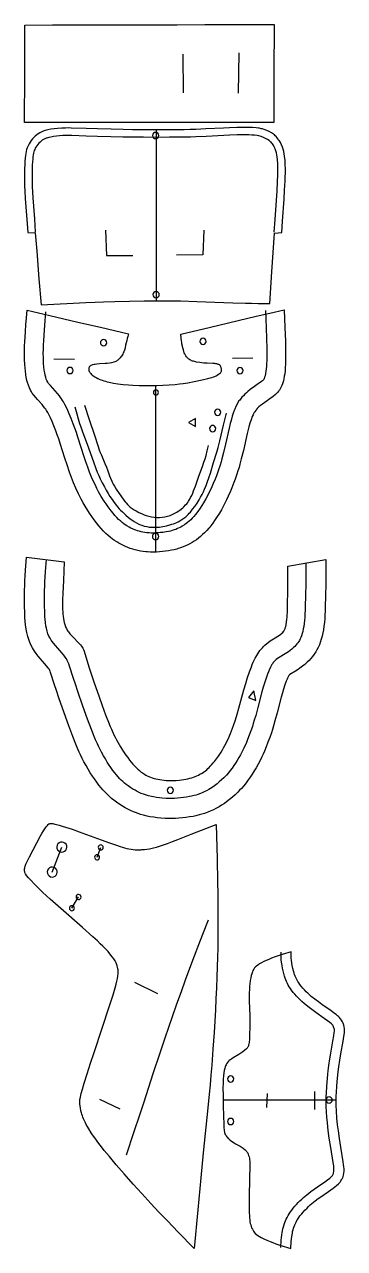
# Model space of a CAD drawing. Extents: x 1 to 304, y 1 to 878.
# Drawn here: x 1 to 128.8, y 388.6 to 877.5 of the extents above; entities that cross this region are included whole.
import ezdxf

# ---------------------------------------------------------------- set-up
doc = ezdxf.new("R2010")
doc.units = 0

msp = doc.modelspace()

# ---------------------------------------------------------------- linework, layer by layer
for points in [[(1.166562, 877.315125), (12.223672, 877.340576), (23.280781, 877.366089), (34.337811, 877.391602), (50.923515, 877.42981), (61.980625, 877.455383), (73.037735, 877.480835), (84.094841, 877.506287), (100.680466, 877.544617), (100.636871, 857.99707), (100.593361, 838.449646), (89.52742, 838.449646), (78.461479, 838.449646), (67.395546, 838.449646), (50.796719, 838.449646), (39.730782, 838.449646), (28.664843, 838.449646), (17.598906, 838.449646), (1, 838.449646), (1.083281, 857.882385), (1.166562, 877.315125)], [(64.466873, 850.215088), (64.354843, 865.687073)], [(86.679138, 866.17926), (86.407501, 850.047302)], [(98.947495, 766.123657), (99.821091, 778.724915), (100.909996, 794.224426), (103.73156, 794.430481), (104.037025, 798.989441), (104.67234, 807.817871), (104.914528, 811.426025), (105.112656, 815.05365), (105.172966, 816.680969), (105.20359, 818.198975), (105.199059, 819.954102), (105.154373, 821.547546), (105.062027, 823.234924), (104.918282, 824.887024), (104.781715, 825.907532), (104.598282, 826.859131), (104.351402, 827.797546), (104.099525, 828.558716), (103.709213, 829.514526), (103.43187, 830.085205), (103.227654, 830.462646), (102.891403, 831.022217), (102.6464, 831.389587), (102.246559, 831.928467), (101.957657, 832.277893), (101.489532, 832.783936), (101.153595, 833.107544), (100.797966, 833.418518), (100.422188, 833.715454), (100.02578, 833.997253), (99.610466, 834.263184), (98.736328, 834.746948), (97.827576, 835.16571), (97.36898, 835.350342), (96.685699, 835.596313), (96.018204, 835.804565), (95.582108, 835.923035), (94.924294, 836.072266), (94.472343, 836.154541), (93.502266, 836.28241), (92.087967, 836.384583), (90.730469, 836.430359), (88.78875, 836.449768), (85.840935, 836.414307), (82.925308, 836.317261), (80.499687, 836.19696), (73.492729, 835.801453), (69.400391, 835.628662), (67.181252, 835.566162), (64.830002, 835.5224), (58.934685, 835.474976), (53.639217, 835.468506), (48.602421, 835.485291), (44.112732, 835.525208), (40.363045, 835.579895), (35.599297, 835.676941), (30.194765, 835.817383), (25.678749, 835.959961), (19.586796, 836.183044), (18.440624, 836.19928), (17.316406, 836.187744), (15.913125, 836.134094), (14.243125, 836.013672), (12.872656, 835.867493), (11.539219, 835.675537), (10.271015, 835.426758), (9.32289, 835.178955), (8.449375, 834.881531), (7.6525, 834.532959), (7.098906, 834.239258), (6.410703, 833.806946), (5.926094, 833.453491), (5.313437, 832.945557), (4.735938, 832.398743), (4.195859, 831.817383), (3.695937, 831.205994), (3.238828, 830.568787), (2.826719, 829.905701), (2.547578, 829.380859), (2.293984, 828.821777), (2.066015, 828.219116), (1.863672, 827.563354), (1.686953, 826.84491), (1.535078, 826.055664), (1.406172, 825.189148), (1.298047, 824.238831), (1.182812, 822.830688), (1.115312, 821.660522), (1.0475, 819.938965), (1.007813, 818.045715), (1.000156, 816.527405), (1.014219, 814.93634), (1.052656, 813.282532), (1.145625, 810.998352), (1.319062, 808.083008), (1.951016, 799.671326), (2.308984, 794.440552), (5.316875, 794.268799), (5.957812, 786.970703), (6.7775, 775.96051), (7.637422, 765.542542), (25.455391, 766.440613), (29.215937, 766.609497), (32.514217, 766.737244), (37.092342, 766.883484), (42.977108, 767.031311), (48.76992, 767.138672), (53.158279, 767.188904), (58.083046, 767.188171), (60.633747, 767.157104), (63.375935, 767.101929), (69.791405, 766.911804), (84.283203, 766.388), (89.243904, 766.232117), (91.635857, 766.175537), (94.286484, 766.134094), (98.947495, 766.123657)], [(100.738281, 794.630859), (101.072342, 799.599731), (101.887344, 811.103821), (102.093437, 814.739929), (102.189217, 817.492432), (102.20359, 818.910034), (102.181717, 820.531128), (102.126091, 821.974609), (102.029213, 823.456787), (101.911095, 824.667542), (101.786407, 825.523193), (101.625626, 826.298157), (101.416718, 827.045349), (101.265465, 827.489807), (101.09359, 827.929565), (100.759529, 828.647583), (100.529213, 829.06665), (100.27562, 829.474731), (99.996559, 829.870361), (99.795151, 830.126282), (99.467339, 830.497253), (99.230858, 830.735107), (98.710388, 831.186279), (98.121872, 831.601135), (97.803513, 831.793945), (97.302887, 832.063965), (96.428902, 832.459961), (95.541092, 832.784119), (94.667107, 833.032715), (93.931717, 833.181335), (92.869682, 833.312866), (91.832886, 833.381714), (90.574059, 833.423645), (88.733047, 833.442261), (85.888283, 833.410156), (83.037109, 833.317078), (80.640625, 833.198975), (73.622971, 832.803955), (69.496796, 832.629822), (67.258904, 832.566833), (64.889137, 832.522705), (58.954842, 832.474915), (53.633984, 832.468323), (48.578125, 832.485229), (44.072655, 832.525391), (40.309376, 832.580383), (35.527969, 832.677734), (30.107031, 832.81842), (25.587656, 832.960388), (19.86203, 833.171448), (18.733671, 833.193176), (17.65914, 833.188232), (16.333515, 833.144592), (15.039063, 833.061462), (13.788515, 832.941772), (12.596875, 832.786682), (11.486328, 832.593323), (10.672578, 832.408447), (9.938516, 832.194092), (9.604688, 832.075439), (9.142813, 831.88269), (8.588672, 831.598328), (8.090547, 831.282898), (7.632187, 830.936218), (7.198984, 830.55896), (6.787656, 830.154114), (6.30875, 829.615662), (5.874297, 829.049194), (5.562265, 828.579285), (5.282187, 828.076904), (5.092422, 827.661987), (4.919531, 827.201477), (4.762969, 826.683289), (4.622344, 826.095825), (4.497031, 825.429138), (4.386641, 824.676331), (4.290625, 823.830505), (4.183906, 822.54657), (4.119219, 821.457642), (4.029375, 818.940735), (4.008438, 817.528503), (4.007031, 816.028992), (4.027812, 814.453369), (4.073515, 812.81311), (4.176094, 810.547729), (4.317031, 808.243042), (4.943594, 799.884644), (5.302187, 794.642273)], [(53.394375, 834.443054), (52.916092, 834.3479), (52.510544, 834.076904), (52.239529, 833.671387), (52.144375, 833.193054), (52.239529, 832.714661), (52.510544, 832.309143), (52.916092, 832.038208), (53.394375, 831.943054), (53.872734, 832.038208), (54.278278, 832.309143), (54.549297, 832.714661), (54.644375, 833.193054), (54.549297, 833.671387), (54.278278, 834.076904), (53.872734, 834.3479), (53.394375, 834.443054)], [(53.587967, 835.335632), (53.587967, 820.189209), (53.587967, 801.256226), (53.587967, 786.109802), (53.587967, 767.17688)], [(33.349766, 795.414612), (33.745155, 785.336914), (44.22031, 785.2146)], [(72.590698, 795.369202), (72.203903, 785.52179), (61.681328, 785.392456)], [(53.572655, 770.888794), (53.094296, 770.79364), (52.688747, 770.522644), (52.417812, 770.117065), (52.322655, 769.638794), (52.417812, 769.1604), (52.688747, 768.754883), (53.094296, 768.483948), (53.572655, 768.388794), (54.051014, 768.483948), (54.456562, 768.754883), (54.727497, 769.1604), (54.822655, 769.638794), (54.727497, 770.117065), (54.456562, 770.522644), (54.051014, 770.79364), (53.572655, 770.888794)], [(104.738747, 763.542725), (105.042885, 756.532227), (105.234604, 751.012817), (105.311874, 746.99469), (105.316406, 745.163635), (105.294136, 743.472961), (105.243904, 741.926331), (105.166794, 740.515686), (105.063751, 739.232178), (104.935936, 738.0672), (104.784294, 737.01178), (104.610001, 736.057434), (104.413979, 735.19519), (104.197418, 734.416443), (104.081718, 734.055603), (103.835854, 733.385742), (103.569527, 732.778259), (103.281326, 732.225159), (103.128593, 731.966492), (102.805, 731.479919), (102.455933, 731.027893), (102.079994, 730.602173), (101.675858, 730.195007), (101.242027, 729.798279), (100.283669, 729.00946), (98.962029, 728.023315), (96.000938, 725.915894), (95.270233, 725.358032), (94.585075, 724.776001), (93.944214, 724.141052), (93.540779, 723.674194), (93.346169, 723.424438), (92.970543, 722.887146), (92.789528, 722.597473), (92.440857, 721.970581), (92.272964, 721.631653), (91.949295, 720.902405), (91.489761, 719.686768), (91.054916, 718.334839), (90.637657, 716.857422), (90.365623, 715.808167), (89.961563, 714.145813), (88.411247, 707.337769), (87.603355, 704.014282), (87.067421, 701.994995), (86.684448, 700.646912), (86.279137, 699.298279), (85.849998, 697.948486), (85.158745, 695.920471), (84.664215, 694.565369), (83.868126, 692.526855), (83.299294, 691.163025), (82.385468, 689.108948), (81.736168, 687.737854), (81.058121, 686.374573), (80.35437, 685.027771), (79.628281, 683.705994), (78.882813, 682.417847), (77.735313, 680.567383), (76.955391, 679.400818), (76.167267, 678.297974), (75.771011, 677.772827), (74.974533, 676.774963), (74.574219, 676.301392), (73.769218, 675.402649), (72.958122, 674.565552), (72.140465, 673.78656), (71.315933, 673.062073), (70.484215, 672.388733), (69.644997, 671.762878), (68.797813, 671.180908), (67.941719, 670.639832), (67.072807, 670.138123), (66.186562, 669.674744), (65.278358, 669.248718), (64.343826, 668.858948), (63.378281, 668.504333), (62.377186, 668.18396), (61.86195, 668.036255), (60.799141, 667.765137), (59.689766, 667.525696), (58.53656, 667.318115), (57.349216, 667.143982), (56.13789, 667.004761), (54.912498, 666.902161), (53.683125, 666.837708), (52.459843, 666.812927), (51.252499, 666.829468), (50.071327, 666.888794), (49.493671, 666.935059), (48.368202, 667.060974), (47.280937, 667.22998), (46.228905, 667.43988), (45.209061, 667.688477), (44.218513, 667.973633), (43.254219, 668.293213), (42.313358, 668.644958), (41.392811, 669.026794), (40.043827, 669.651306), (38.722969, 670.343994), (37.851952, 670.855347), (36.984219, 671.415405), (36.116016, 672.031555), (35.243671, 672.711731), (34.363438, 673.463257), (33.471561, 674.293945), (33.020077, 674.741333), (32.564297, 675.211365), (31.639765, 676.220398), (30.70336, 677.314209), (29.762108, 678.483337), (28.82328, 679.718445), (27.893984, 681.009827), (26.981405, 682.348083), (26.533592, 683.03186), (25.659452, 684.422546), (24.819921, 685.836487), (24.415312, 686.549133), (23.639374, 687.981018), (22.554688, 690.140869), (21.556953, 692.308594), (20.637264, 694.47699), (19.786562, 696.638977), (18.995859, 698.787231), (18.019688, 701.616943), (17.116093, 704.383484), (15.258828, 710.227966), (14.668124, 712.015747), (14.08375, 713.705383), (13.509375, 715.290527), (12.765937, 717.23114), (12.057187, 718.960938), (11.3925, 720.465759), (10.768281, 721.75238), (10.308984, 722.602539), (9.842031, 723.378662), (9.519766, 723.865784), (9.183984, 724.336243), (8.645937, 725.024963), (8.059453, 725.710083), (6.139453, 727.806152), (5.499141, 728.533813), (4.689297, 729.539307), (4.129766, 730.330505), (3.780859, 730.88446), (3.451562, 731.46521), (2.995, 732.398132), (2.583906, 733.419983), (2.219219, 734.547974), (2.002344, 735.367004), (1.716563, 736.698242), (1.5525, 737.649231), (1.34625, 739.161987), (1.235312, 740.223022), (1.108828, 741.884521), (1.030469, 743.619263), (0.999844, 745.414856), (1.012266, 747.249023), (1.060156, 749.093811), (1.135859, 750.921082), (1.231719, 752.702637), (1.3775, 754.958191), (1.568984, 757.527222), (1.804609, 760.322571), (2.08375, 763.375061), (11.08875, 761.296143), (22.344921, 758.697388), (31.349844, 756.618469), (42.606014, 754.019775), (42.258514, 752.937195), (42.025467, 752.109497), (41.829609, 751.302185), (41.410625, 749.416443), (41.168358, 748.443787), (40.892109, 747.520081), (40.644531, 746.832153), (40.443279, 746.34967), (40.228592, 745.898254), (40.000313, 745.480042), (39.758904, 745.097351), (39.508202, 744.750305), (39.254765, 744.438354), (38.923748, 744.0755), (38.614685, 743.77179), (38.27961, 743.471863), (38.041561, 743.284973), (37.802029, 743.130676), (37.534451, 742.995361), (37.120937, 742.832397), (36.715157, 742.700317), (35.757263, 742.453674), (34.965702, 742.306946), (34.0075, 742.18927), (33.159687, 742.12207), (30.938984, 741.995239), (29.858124, 741.890869), (29.237343, 741.800842), (28.786484, 741.716675), (28.226171, 741.580505), (27.851015, 741.45929), (27.526718, 741.32074), (27.343515, 741.218506), (27.186249, 741.108704), (26.995234, 740.931152), (26.815781, 740.672974), (26.709999, 740.394287), (26.680624, 740.248657), (26.661484, 740.023804), (26.678827, 739.714355), (26.766327, 739.316284), (26.88625, 738.992798), (27.04789, 738.668091), (27.252655, 738.34436), (27.43914, 738.10199), (27.738594, 737.779358), (28.006016, 737.537415), (28.314219, 737.295471), (28.665155, 737.053589), (29.054531, 736.813049), (29.623203, 736.497498), (30.235312, 736.191223), (30.876875, 735.898254), (31.542734, 735.621094), (32.076797, 735.421753), (32.659763, 735.227844), (33.308983, 735.037415), (34.041641, 734.848633), (34.875, 734.659607), (36.494061, 734.34668), (38.349453, 734.05188), (40.377968, 733.793335), (42.521328, 733.588989), (44.326405, 733.46936), (46.755779, 733.373352), (48.883514, 733.338257), (51.212811, 733.339355), (53.711094, 733.378784), (56.278671, 733.461853), (58.812969, 733.593811), (61.211483, 733.779846), (62.868202, 733.956482), (64.399376, 734.158875), (66.26062, 734.455444), (68.707809, 734.920715), (72.015625, 735.623718), (74.253517, 736.14624), (75.216873, 736.397583), (75.872734, 736.590942), (76.456329, 736.79071), (76.995155, 737.009216), (77.515549, 737.258118), (78.020386, 737.536621), (78.488823, 737.831482), (78.898979, 738.128662), (79.229057, 738.414429), (79.463516, 738.679138), (79.582344, 738.867737), (79.65992, 739.052856), (79.703201, 739.239258), (79.719139, 739.431641), (79.709526, 739.704773), (79.672653, 739.994751), (79.610779, 740.288635), (79.526245, 740.572815), (79.421013, 740.833496), (79.329453, 741.006958), (79.225937, 741.161804), (79.109062, 741.300598), (78.828979, 741.539063), (78.603127, 741.676636), (78.407417, 741.771179), (78.094139, 741.884216), (77.807266, 741.958008), (77.46492, 742.02124), (77.057266, 742.072693), (76.212814, 742.132568), (73.980621, 742.233276), (72.657265, 742.326965), (71.822105, 742.409973), (70.982498, 742.513794), (69.639061, 742.732727), (68.905937, 742.891174), (68.462341, 743.007935), (68.063202, 743.133606), (67.70961, 743.267456), (67.397186, 743.408997), (66.995781, 743.63324), (66.660934, 743.869568), (66.37719, 744.11499), (66.05117, 744.451233), (65.756248, 744.797424), (65.481247, 745.176636), (65.28437, 745.500061), (65.029762, 746.006775), (64.841324, 746.459229), (64.653511, 746.982544), (64.469528, 747.565857), (64.238121, 748.409302), (64.08078, 749.070679), (63.901093, 749.960815), (63.794296, 750.615051), (63.710857, 751.25238), (63.628513, 752.080994), (63.513123, 753.894409), (75.358047, 756.679382), (93.556015, 761.032715), (99.013985, 762.283508), (104.738747, 763.542725)], [(97.242653, 763.301331), (97.522888, 756.411926), (97.671402, 752.082703), (97.762421, 748.148987), (97.779137, 746.379822), (97.772888, 744.76886), (97.741875, 743.330688), (97.688438, 742.058716), (97.616173, 740.941406), (97.528511, 739.966919), (97.428986, 739.123718), (97.264999, 738.079346), (97.094063, 737.264465), (96.92765, 736.639587), (96.765388, 736.165344), (96.58812, 735.802551), (96.375229, 735.511963), (96.106094, 735.254272), (95.623749, 734.894226), (93.890152, 733.695374), (92.87664, 732.974304), (91.16687, 731.696594), (90.255936, 730.972412), (89.639763, 730.450439), (89.023438, 729.890625), (88.412811, 729.28717), (87.813904, 728.634521), (87.520699, 728.287964), (86.95047, 727.550781), (86.674919, 727.158752), (86.146797, 726.32428), (85.895622, 725.880554), (85.421249, 724.938293), (84.98172, 723.928833), (84.773827, 723.401306), (84.379684, 722.305359), (84.011406, 721.161133), (83.499298, 719.370911), (83.179611, 718.139221), (82.723595, 716.253357), (81.274689, 709.851318), (80.513748, 706.643494), (79.849373, 704.096619), (79.491562, 702.833679), (79.114532, 701.57782), (78.51062, 699.705994), (78.080933, 698.465149), (77.628357, 697.229126), (77.151871, 695.997437), (76.389839, 694.156128), (75.848747, 692.932068), (75.280937, 691.711487), (74.689377, 690.500854), (74.078125, 689.308411), (73.451096, 688.142334), (72.489761, 686.460388), (71.840698, 685.395691), (71.189842, 684.385681), (70.21875, 682.991211), (69.262886, 681.758362), (68.634064, 681.022095), (68.010704, 680.34845), (67.391876, 679.732544), (66.776482, 679.169434), (66.163513, 678.654175), (65.552032, 678.181763), (64.940933, 677.747314), (64.022186, 677.156494), (63.402966, 676.799683), (62.772655, 676.47113), (62.126171, 676.1698), (61.458591, 675.894653), (60.764763, 675.644592), (60.039764, 675.418579), (59.278515, 675.215393), (58.476093, 675.033997), (57.629841, 674.87384), (56.294529, 674.675293), (55.374218, 674.572937), (54.440781, 674.496094), (53.503826, 674.446167), (52.572811, 674.4245), (51.657108, 674.432495), (50.766327, 674.471558), (49.909607, 674.542969), (49.09, 674.646484), (48.304531, 674.780457), (47.549843, 674.943054), (46.822655, 675.132507), (46.11953, 675.347107), (45.437187, 675.5849), (44.445389, 675.981567), (43.481716, 676.420837), (42.848747, 676.739441), (41.903046, 677.27478), (41.268669, 677.681641), (40.626171, 678.137939), (39.971172, 678.651794), (39.299374, 679.231323), (38.606407, 679.884521), (37.887966, 680.619568), (37.14172, 681.441833), (36.37289, 682.346008), (35.588829, 683.323914), (34.399765, 684.911499), (33.609138, 686.038635), (32.828514, 687.211304), (31.692343, 689.038208), (30.619297, 690.922424), (29.946327, 692.200317), (29.305624, 693.493103), (28.695078, 694.799133), (27.831249, 696.779297), (27.023438, 698.779968), (26.26453, 700.795593), (25.547577, 702.820557), (24.865469, 704.846497), (22.34828, 712.710205), (21.737577, 714.552734), (21.124218, 716.32251), (20.510468, 718.011963), (19.696093, 720.127258), (18.892031, 722.069641), (18.299608, 723.40271), (17.717812, 724.624756), (17.141953, 725.744263), (16.566015, 726.772888), (16.178984, 727.41394), (15.787343, 728.023193), (15.389375, 728.604065), (14.983281, 729.160034), (14.143046, 730.209534), (13.288906, 731.181641), (11.349999, 733.288513), (10.889531, 733.83551), (10.620937, 734.187927), (10.268437, 734.720154), (9.967343, 735.28302), (9.707578, 735.906616), (9.478984, 736.620605), (9.271641, 737.454773), (9.081016, 738.424744), (8.911016, 739.525085), (8.766406, 740.748169), (8.651796, 742.086548), (8.571953, 743.532776), (8.540313, 744.553162), (8.526953, 746.158508), (8.549687, 747.827576), (8.602187, 749.528625), (8.677891, 751.22998), (8.803985, 753.444214), (9.092891, 757.468018), (9.558437, 762.758423)], [(32.581406, 751.676331), (32.103046, 751.581177), (31.6975, 751.310242), (31.426561, 750.904663), (31.331406, 750.426331), (31.426561, 749.947937), (31.6975, 749.542419), (32.103046, 749.271484), (32.581406, 749.176331), (33.059765, 749.271484), (33.465313, 749.542419), (33.736248, 749.947937), (33.831406, 750.426331), (33.736248, 750.904663), (33.465313, 751.310242), (33.059765, 751.581177), (32.581406, 751.676331)], [(72.335861, 752.235291), (71.857498, 752.140137), (71.45195, 751.869141), (71.181015, 751.463684), (71.085861, 750.985291), (71.181015, 750.506958), (71.45195, 750.101379), (71.857498, 749.830444), (72.335861, 749.735291), (72.814217, 749.830444), (73.219765, 750.101379), (73.4907, 750.506958), (73.585861, 750.985291), (73.4907, 751.463684), (73.219765, 751.869141), (72.814217, 752.140137), (72.335861, 752.235291)], [(12.773749, 744.010071), (21.037811, 743.895508)], [(84.149139, 744.210144), (92.235542, 744.381775)], [(19.15086, 740.589722), (18.672499, 740.494568), (18.266953, 740.223572), (17.996016, 739.818054), (17.90086, 739.339722), (17.996016, 738.861328), (18.266953, 738.455872), (18.672499, 738.184875), (19.15086, 738.089722), (19.629219, 738.184875), (20.034687, 738.455872), (20.305702, 738.861328), (20.40086, 739.339722), (20.305702, 739.818054), (20.034687, 740.223572), (19.629219, 740.494568), (19.15086, 740.589722)], [(87.054527, 740.543213), (86.576172, 740.448059), (86.170624, 740.177063), (85.899689, 739.771606), (85.804527, 739.293213), (85.899689, 738.81488), (86.170624, 738.409363), (86.576172, 738.138367), (87.054527, 738.043213), (87.53289, 738.138367), (87.938438, 738.409363), (88.209373, 738.81488), (88.304527, 739.293213), (88.209373, 739.771606), (87.938438, 740.177063), (87.53289, 740.448059), (87.054527, 740.543213)], [(53.506718, 731.596619), (53.124062, 731.520508), (52.799606, 731.303711), (52.58289, 730.979309), (52.506718, 730.596619), (52.58289, 730.213989), (52.799606, 729.889526), (53.124062, 729.672729), (53.506718, 729.596619), (53.88945, 729.672729), (54.213825, 729.889526), (54.430622, 730.213989), (54.506718, 730.596619), (54.430622, 730.979309), (54.213825, 731.303711), (53.88945, 731.520508), (53.506718, 731.596619)], [(53.347343, 733.2547), (53.347343, 718.509583), (53.347343, 700.078247), (53.347343, 685.333191), (53.347343, 666.901855)], [(21.176718, 724.857117), (21.925703, 722.031311), (22.467655, 720.076233), (23.020546, 718.221008), (23.473671, 716.832642), (24.174141, 714.867493), (26.04414, 709.857727), (28.567968, 702.794678), (29.527187, 700.218262), (30.093906, 698.795227), (30.679296, 697.419312), (31.286406, 696.082153), (32.080391, 694.446411), (32.918671, 692.827698), (33.625, 691.533081), (34.365391, 690.247742), (35.14172, 688.985352), (35.956017, 687.759827), (36.810078, 686.584412), (37.705235, 685.462585), (38.168438, 684.919678), (38.882732, 684.125366), (39.372108, 683.607971), (40.126091, 682.847717), (41.436092, 681.617615), (42.530701, 680.678955), (43.092812, 680.231995), (43.664375, 679.803406), (44.244999, 679.395935), (44.83461, 679.012146), (45.735001, 678.486938), (46.653671, 678.028687), (47.276016, 677.760986), (47.905937, 677.523682), (48.864765, 677.224121), (49.839531, 676.99231), (50.829529, 676.828003), (51.497654, 676.755859), (52.172031, 676.713257), (52.851952, 676.699341), (53.536716, 676.713013), (54.2257, 676.753174), (54.918201, 676.818665), (55.613594, 676.908325), (56.311016, 677.021179), (57.009922, 677.155823), (57.70953, 677.311462), (59.104843, 677.682312), (59.794453, 677.897583), (60.474297, 678.132629), (61.141094, 678.387695), (61.791637, 678.662964), (62.422653, 678.958191), (63.030857, 679.273682), (63.89328, 679.784912), (64.694611, 680.342651), (65.445076, 680.948914), (65.922813, 681.380981), (66.38633, 681.836182), (66.839058, 682.315063), (67.284531, 682.818237), (68.166557, 683.899902), (69.046173, 685.079895), (69.91156, 686.34491), (70.747887, 687.680115), (71.347183, 688.718811), (71.915627, 689.782593), (72.449844, 690.865845), (72.951012, 691.964722), (73.570313, 693.447083), (74.136795, 694.940369), (74.65406, 696.434937), (75.241402, 698.288818), (76.512184, 702.535461), (77.873512, 706.7854), (78.380623, 708.521729), (78.67453, 709.635315), (79.055626, 711.189331), (80.529449, 717.524902), (81.73101, 722.326782)], [(25.032578, 725.477417), (26.864296, 719.726013), (28.933672, 713.554688), (30.283125, 709.348083), (30.866796, 707.669739), (31.265156, 706.614502), (31.702656, 705.519836), (33.111248, 702.139465), (33.708904, 700.666565), (34.117031, 699.603516), (34.974453, 697.275085), (35.339218, 696.334229), (35.861404, 695.124573), (36.148438, 694.536804), (36.457657, 693.958984), (36.957188, 693.109619), (37.669922, 692.006409), (40.698906, 687.609619), (41.227345, 686.895325), (41.594532, 686.436096), (42.178673, 685.776855), (42.596405, 685.359497), (43.27203, 684.769775), (43.99828, 684.222717), (44.763203, 683.716858), (45.555157, 683.250549), (46.632656, 682.687561), (47.709843, 682.188599), (48.775154, 681.753601), (49.568829, 681.471619), (50.623749, 681.158081), (51.679451, 680.919617), (52.740311, 680.759644), (53.806797, 680.679565), (54.877655, 680.679382), (55.951485, 680.758728), (57.026951, 680.917542), (57.564842, 681.027344), (58.10281, 681.158447), (58.640545, 681.31189), (59.178047, 681.488647), (59.983593, 681.799927), (60.51992, 682.039429), (61.055622, 682.305908), (61.857655, 682.758118), (62.38953, 683.094849), (62.915859, 683.458496), (63.687969, 684.051758), (64.186485, 684.477234), (64.668434, 684.925049), (65.353279, 685.63623), (65.779999, 686.134583), (66.179138, 686.651001), (66.550392, 687.183899), (67.059998, 688.010864), (67.371719, 688.578247), (67.803276, 689.449585), (68.198593, 690.340637), (68.565781, 691.245911), (69.246094, 693.082275), (70.663673, 697.147095), (72.096016, 701.008728), (72.676796, 702.675049), (73.109215, 704.042236), (73.51297, 705.436707), (73.988907, 707.207092), (74.537651, 709.353027)], [(78.127419, 723.909912), (77.649063, 723.814758), (77.243515, 723.543762), (76.97258, 723.138184), (76.877419, 722.659912), (76.97258, 722.181458), (77.243515, 721.776001), (77.649063, 721.505066), (78.127419, 721.409912), (78.605782, 721.505066), (79.01133, 721.776001), (79.282265, 722.181458), (79.377419, 722.659912), (79.282265, 723.138184), (79.01133, 723.543762), (78.605782, 723.814758), (78.127419, 723.909912)], [(66.570236, 718.531616), (69.322029, 716.959106), (69.300156, 718.575317), (69.278358, 720.191406), (66.570236, 718.531616)], [(76.131714, 717.401611), (75.653358, 717.306458), (75.24781, 717.035522), (74.976799, 716.630005), (74.881714, 716.151611), (74.976799, 715.673279), (75.24781, 715.2677), (75.653358, 714.996765), (76.131714, 714.901611), (76.610001, 714.996765), (77.015549, 715.2677), (77.28656, 715.673279), (77.381714, 716.151611), (77.28656, 716.630005), (77.015549, 717.035522), (76.610001, 717.306458), (76.131714, 717.401611)], [(53.35078, 674.28064), (52.872498, 674.185425), (52.466953, 673.91449), (52.195938, 673.508972), (52.10078, 673.03064), (52.195938, 672.552246), (52.466953, 672.146729), (52.872498, 671.875793), (53.35078, 671.78064), (53.82914, 671.875793), (54.234688, 672.146729), (54.505623, 672.552246), (54.60078, 673.03064), (54.505623, 673.508972), (54.234688, 673.91449), (53.82914, 674.185425), (53.35078, 674.28064)], [(16.897968, 662.963196), (16.53828, 655.480225), (16.321405, 650.454285), (16.240156, 647.794067), (16.220469, 645.302429), (16.249922, 643.913757), (16.290312, 643.040283), (16.348047, 642.21106), (16.46578, 641.049438), (16.563749, 640.329041), (16.738047, 639.328491), (16.87125, 638.714233), (17.094687, 637.870605), (17.344219, 637.119019), (17.524921, 636.665527), (17.719297, 636.243042), (18.040234, 635.654419), (18.27664, 635.282959), (18.533125, 634.920898), (19.113827, 634.200867), (19.796015, 633.446167), (20.559139, 632.650757), (22.462891, 630.720947), (23.337969, 629.774841), (23.777889, 629.22406), (24.052656, 628.818359), (24.293983, 628.395447), (24.514063, 627.934509), (24.796406, 627.223816), (25.094687, 626.350952), (26.899843, 620.641968), (28.893202, 614.594299), (30.652422, 609.390076), (31.984764, 605.572388), (33.341797, 601.869751), (34.502892, 598.893982), (35.216717, 597.166992), (35.700703, 596.044189), (36.691013, 593.876221), (37.198124, 592.8349), (37.714062, 591.824829), (38.239296, 590.848022), (38.77375, 589.906067), (39.314453, 589.000305), (40.129608, 587.711182), (40.670704, 586.899353), (41.470078, 585.755127), (42.244061, 584.702026), (42.980938, 583.742737), (43.673122, 582.877563), (44.331169, 582.095764), (44.969921, 581.384033), (45.604374, 580.728821), (46.249218, 580.116882), (46.919373, 579.534607), (47.628513, 578.972046), (48.126953, 578.609497), (48.918125, 578.089355), (49.477497, 577.761536), (50.064842, 577.451111), (50.681953, 577.160217), (51.330856, 576.890747), (52.013828, 576.644897), (52.73164, 576.424255), (53.482029, 576.229126), (54.261562, 576.059509), (55.066875, 575.915161), (55.894608, 575.796021), (56.741405, 575.702026), (57.603905, 575.633118), (58.919685, 575.576477), (59.806717, 575.569763), (60.697186, 575.587646), (61.586716, 575.629822), (62.91, 575.737854), (63.778435, 575.839539), (64.630783, 575.964294), (65.462967, 576.111877), (66.270386, 576.282104), (67.048752, 576.474548), (67.794846, 576.688904), (68.50914, 576.9245), (69.193359, 577.180786), (69.848824, 577.457092), (70.477341, 577.752869), (71.080467, 578.067322), (71.940857, 578.572815), (72.487183, 578.931396), (73.270157, 579.500793), (73.77211, 579.904236), (74.262184, 580.330383), (74.744064, 580.782715), (75.221481, 581.264343), (75.697968, 581.77887), (76.41922, 582.619141), (76.909607, 583.229736), (77.66758, 584.228821), (78.447891, 585.324463), (78.974449, 586.10376), (79.50164, 586.918823), (80.025856, 587.766602), (80.543198, 588.644531), (81.049995, 589.549255), (81.542496, 590.478027), (82.017029, 591.428162), (82.472496, 592.398376), (82.910156, 593.388733), (83.331329, 594.39978), (83.737419, 595.431763), (84.510155, 597.560547), (85.239372, 599.777954), (85.936325, 602.085327), (86.613121, 604.468506), (88.648048, 611.856689), (89.363983, 614.315613), (90.099686, 616.700378), (90.849609, 618.956299), (91.607964, 621.028687), (91.98851, 621.978943), (92.370781, 622.868835), (92.756874, 623.701965), (93.149292, 624.482727), (93.754845, 625.565063), (94.173279, 626.233582), (94.606323, 626.864685), (95.056328, 627.462463), (95.525703, 628.031494), (96.015701, 628.575012), (96.522964, 629.09375), (97.043121, 629.587402), (97.837807, 630.280823), (98.370857, 630.711487), (99.164375, 631.309509), (100.43367, 632.177185), (102.818275, 633.676392), (103.357109, 634.059692), (103.687416, 634.324219), (104.138199, 634.74707), (104.408905, 635.059937), (104.535782, 635.229736), (104.772339, 635.604126), (104.882339, 635.811401), (105.086014, 636.27356), (105.179916, 636.531372), (105.352264, 637.107727), (105.504372, 637.77478), (105.696251, 638.970825), (105.801094, 639.911011), (105.888748, 640.955383), (106.01992, 643.293396), (106.117416, 646.521484), (106.170387, 650.518738), (106.186562, 655.008118), (106.167183, 661.190002), (121.349373, 663.852112), (121.30867, 654.320435), (121.254761, 649.225037), (121.15554, 645.012878), (121.094528, 643.420471), (120.998199, 641.550049), (120.909447, 640.240234), (120.772339, 638.664673), (120.605385, 637.196777), (120.403824, 635.817505), (120.164139, 634.509644), (119.884369, 633.256104), (119.552887, 632.0047), (119.152969, 630.745117), (118.768356, 629.721802), (118.322968, 628.702576), (117.817574, 627.711548), (117.37851, 626.955627), (116.763359, 626.019836), (116.086876, 625.118652), (115.386322, 624.288757), (114.671478, 623.525818), (113.932892, 622.807068), (112.987968, 621.970215), (112.010307, 621.18335), (111.035622, 620.46582), (110.255386, 619.932739), (109.264526, 619.302429), (106.924294, 617.932861), (106.652657, 617.728638), (106.658669, 617.669739), (106.538277, 617.462952), (106.423668, 617.247192), (106.032806, 616.411865), (105.862183, 616.004211), (105.56414, 615.240112), (105.045151, 613.801453), (104.457184, 612.00647), (104.029922, 610.581848), (103.554688, 608.880127), (101.929214, 602.634338), (101.039375, 599.370544), (100.448433, 597.351563), (100.031563, 596.002808), (99.601402, 594.669617), (98.944374, 592.737854), (98.260307, 590.849426), (97.555466, 589.024902), (96.838432, 587.28949), (96.339844, 586.152588), (95.834297, 585.055237), (95.087418, 583.529114), (94.322578, 582.073364), (93.549767, 580.69873), (92.771797, 579.399414), (91.989532, 578.166077), (91.192261, 576.973755), (90.362892, 575.802551), (89.492577, 574.649414), (88.575699, 573.515564), (87.62484, 572.422852), (86.932579, 571.676331), (86.215622, 570.942505), (85.148666, 569.918884), (84.023666, 568.919128), (82.862656, 567.963257), (81.689064, 567.070129), (80.831169, 566.460388), (79.628983, 565.665955), (78.72789, 565.115295), (77.473671, 564.412537), (76.522339, 563.927856), (75.208748, 563.325134), (74.210861, 562.916443), (72.839371, 562.420593), (71.833908, 562.103088), (70.822807, 561.819275), (69.400627, 561.476685), (68.370308, 561.264771), (66.935547, 561.014587), (65.491875, 560.811523), (64.070465, 560.654663), (62.675625, 560.53949), (61.302422, 560.462341), (59.938202, 560.423035), (58.578201, 560.42218), (57.201015, 560.460876), (55.426327, 560.570068), (54.02961, 560.701599), (52.59742, 560.880066), (51.124451, 561.119507), (50.022812, 561.340088), (48.478748, 561.716003), (47.30492, 562.058105), (45.693516, 562.613953), (44.524921, 563.084595), (43.408047, 563.586853), (42.314686, 564.128174), (41.244843, 564.705078), (40.198906, 565.315125), (39.150154, 565.973755), (37.721794, 566.953735), (36.74242, 567.6875), (35.821407, 568.429077), (34.943436, 569.190308), (34.116405, 569.96106), (33.319298, 570.756775), (32.289608, 571.870544), (31.597967, 572.675781), (30.7125, 573.775513), (29.887264, 574.870117), (28.908749, 576.244995), (28.190155, 577.307251), (27.300781, 578.687256), (26.442421, 580.088745), (25.603828, 581.520142), (24.749765, 583.044739), (24.056015, 584.361694), (23.339296, 585.815552), (22.819687, 586.932251), (22.037266, 588.712708), (21.46125, 590.09552), (20.269609, 593.122314), (18.681797, 597.387146), (16.807812, 602.627747), (14.736172, 608.600952), (13.765156, 611.476135), (12.99789, 613.807861), (11.447109, 618.745361), (11.248984, 619.312805), (11.176171, 619.492065), (11.066015, 619.71582), (10.971171, 619.87561), (10.733438, 620.226135), (10.326484, 620.771912), (9.791797, 621.445862), (9.031172, 622.358032), (6.49125, 625.229126), (5.669453, 626.254822), (4.982344, 627.222229), (4.182656, 628.539124), (3.460938, 629.988586), (2.849062, 631.50946), (2.343984, 633.093567), (1.946797, 634.709412), (1.694609, 636.039429), (1.452344, 637.757202), (1.308828, 639.173584), (1.199062, 640.655823), (1.095234, 642.760986), (1.028516, 645.095398), (1.001953, 646.986389), (1, 649.569458), (1.024844, 651.555298), (1.073906, 653.521057), (1.148281, 655.432861), (1.245781, 657.276917), (1.4025, 659.624023), (1.833047, 664.813049), (16.897968, 662.963196)], [(113.343277, 662.448364), (113.308907, 654.379822), (113.255775, 649.361694), (113.159142, 645.260071), (113.102501, 643.779419), (113.012108, 642.026367), (112.932892, 640.8573), (112.811638, 639.463562), (112.671013, 638.227356), (112.508904, 637.117493), (112.322891, 636.102966), (112.110703, 635.152344), (111.869141, 634.240479), (111.591095, 633.364624), (111.353745, 632.732971), (111.08773, 632.124512), (110.789917, 631.540283), (110.571953, 631.164978), (110.215622, 630.622864), (109.826324, 630.10437), (109.406876, 629.607483), (108.959923, 629.130432), (108.488121, 628.671326), (107.824997, 628.084045), (107.128983, 627.523865), (106.40625, 626.991882), (105.850311, 626.612), (105.095779, 626.132019), (102.667343, 624.710815), (101.993752, 624.257813), (101.531952, 623.894226), (101.247108, 623.637573), (100.979294, 623.369507), (100.726875, 623.090088), (100.373985, 622.649597), (100.153435, 622.341919), (99.840935, 621.859741), (99.545937, 621.352905), (99.263046, 620.820374), (98.716873, 619.65271), (98.444923, 619.003052), (98.07383, 618.051758), (97.47953, 616.404541), (96.823357, 614.401062), (96.34523, 612.807007), (95.830467, 610.963562), (94.198746, 604.694031), (93.340622, 601.54657), (92.787422, 599.656372), (92.402885, 598.412231), (92.007187, 597.185913), (91.395859, 595.388611), (90.767342, 593.653503), (90.126328, 591.994141), (89.477501, 590.423889), (89.042885, 589.432861), (88.607498, 588.487732), (87.95211, 587.148743), (87.293282, 585.894653), (86.629921, 584.714661), (85.961014, 583.597473), (85.285385, 582.53241), (84.601639, 581.509705), (83.904297, 580.525085), (83.187653, 579.575439), (82.445778, 578.65802), (81.67289, 577.769836), (81.137421, 577.192383), (80.583908, 576.625854), (79.720314, 575.797424), (78.822342, 574.999268), (77.896172, 574.236755), (76.948044, 573.51532), (76.30703, 573.059692), (75.336563, 572.418274), (74.685783, 572.02063), (73.701248, 571.469055), (73.036873, 571.130554), (72.023361, 570.665405), (71.333748, 570.383118), (70.274063, 569.999817), (69.547966, 569.770691), (68.804138, 569.56189), (67.657501, 569.285583), (66.877266, 569.125122), (65.691017, 568.918274), (64.495781, 568.750244), (63.302422, 568.61853), (62.122028, 568.520996), (60.962654, 568.455933), (59.820313, 568.422974), (58.688202, 568.422241), (57.559219, 568.453979), (56.047264, 568.546997), (54.899139, 568.655151), (53.734219, 568.800232), (52.552109, 568.992432), (51.754841, 569.1521), (50.545311, 569.446533), (49.73, 569.684143), (48.493904, 570.110535), (47.661247, 570.445923), (46.824532, 570.822205), (45.988983, 571.23584), (45.15992, 571.682861), (44.342499, 572.159729), (43.542187, 572.662231), (42.385235, 573.456055), (41.65078, 574.006287), (40.951954, 574.56897), (40.292656, 575.140625), (39.671169, 575.719727), (39.08453, 576.305481), (38.262966, 577.19397), (37.749687, 577.791626), (37.02375, 578.693359), (36.341248, 579.598511), (35.481873, 580.806152), (34.866405, 581.71582), (34.074921, 582.94397), (33.305313, 584.200439), (32.545547, 585.497253), (31.779764, 586.864441), (31.184061, 587.995361), (30.554453, 589.272339), (30.10914, 590.229309), (29.392578, 591.860168), (28.876406, 593.099304), (27.74078, 595.983521), (26.197187, 600.129822), (24.353594, 605.2854), (22.305155, 611.191528), (21.35453, 614.006409), (20.614061, 616.256836), (19.041561, 621.263367), (18.736563, 622.136597), (18.48086, 622.767029), (18.105, 623.530396), (17.727499, 624.166321), (17.253672, 624.864929), (16.668282, 625.650146), (15.998437, 626.494446), (15.10039, 627.571228), (12.6125, 630.383667), (12.057422, 631.076416), (11.670938, 631.620544), (11.194609, 632.404968), (10.764062, 633.269653), (10.381249, 634.22113), (10.048124, 635.26593), (9.766719, 636.410461), (9.589766, 637.343811), (9.395781, 638.719543), (9.278984, 639.872253), (9.184531, 641.148438), (9.089609, 643.072388), (9.026953, 645.265869), (9.001875, 647.045776), (9, 649.522278), (9.023594, 651.405273), (9.070078, 653.265747), (9.140156, 655.066101), (9.231796, 656.799133), (9.380468, 659.026733), (9.779531, 663.83728)], [(93.401093, 607.560669), (92.563042, 611.401062), (90.43734, 608.700439), (93.402344, 607.490601)], [(59.261326, 572.929932), (58.784687, 572.826416), (58.383904, 572.548401), (58.119999, 572.138184), (58.033279, 571.658264), (58.136719, 571.181641), (58.414764, 570.781006), (58.824997, 570.51709), (59.30492, 570.430298), (59.781563, 570.533752), (60.182262, 570.811768), (60.446171, 571.221924), (60.532967, 571.701843), (60.429451, 572.178528), (60.151405, 572.579285), (59.741249, 572.84314), (59.261326, 572.929932)], [(77.625778, 557.959229), (77.965782, 544.245605), (78.148666, 535.009827), (78.21711, 530.342957), (78.264999, 525.624207), (78.284454, 520.797974), (78.277496, 517.48822), (78.230469, 512.337036), (78.171089, 508.750061), (78.086403, 505.018341), (77.973671, 501.122162), (77.830467, 497.043671), (77.656952, 492.794922), (77.455467, 488.418274), (77.228668, 483.957489), (76.979218, 479.456238), (76.709686, 474.958282), (76.273201, 468.313049), (75.806252, 461.921082), (75.482185, 457.871552), (75.149841, 454.001099), (74.809448, 450.272949), (74.284454, 444.863281), (72.419685, 426.853119), (71.429375, 416.921875), (70.205704, 404.156708), (68.752579, 388.648743), (62.438671, 395.145782), (58.058907, 399.686249), (54.698982, 403.20813), (51.513672, 406.595367), (47.811718, 410.606384), (44.428825, 414.345062), (40.80125, 418.437256), (37.642654, 422.080688), (34.893124, 425.344666), (32.860546, 427.841095), (31.735155, 429.264374), (30.676405, 430.63858), (29.066015, 432.819122), (28.196093, 434.061462), (27.657578, 434.862183), (26.683437, 436.397034), (26.248281, 437.131317), (25.658983, 438.192505), (25.307186, 438.873505), (24.83914, 439.856628), (24.565781, 440.486938), (24.3225, 441.097656), (24.108593, 441.688965), (23.923046, 442.261719), (23.764217, 442.815155), (23.570469, 443.608124), (23.343437, 444.823181), (23.249922, 445.483978), (23.136562, 446.463745), (23.105, 446.827332), (23.092264, 447.210999), (23.108515, 447.645447), (23.16375, 448.161255), (23.341249, 449.154297), (23.6625, 450.502716), (24.161093, 452.309601), (24.8575, 454.639587), (26.034687, 458.396942), (27.395702, 462.617249), (28.831327, 466.994202), (35.13203, 485.956635), (36.408985, 489.960541), (37.23164, 492.703827), (37.643826, 494.198029), (37.951172, 495.445221), (38.165936, 496.497162), (38.302578, 497.414063), (38.384922, 498.461853), (38.39703, 499.082184), (38.387657, 499.502106), (38.359921, 499.928894), (38.309608, 500.363983), (38.18375, 501.036072), (38.06039, 501.499054), (37.901093, 501.975861), (37.585701, 502.720367), (37.170624, 503.50296), (36.660313, 504.32016), (36.062656, 505.167023), (35.143982, 506.333649), (34.373905, 507.22998), (33.252266, 508.44632), (32.324219, 509.392487), (31.28742, 510.403259), (30.109921, 511.511627), (28.265547, 513.198425), (24.113516, 516.90564), (14.519453, 525.375122), (11.301093, 528.237), (8.392656, 530.883423), (6.374765, 532.802002), (4.905468, 534.270752), (3.64289, 535.597778), (2.618281, 536.742493), (1.860625, 537.668274), (1.442656, 538.273865), (1.29, 538.547668), (1.171797, 538.810486), (1.085547, 539.068298), (1.028984, 539.327026), (0.999609, 539.592957), (1.001953, 540.017517), (1.033281, 540.321716), (1.088672, 540.644531), (1.272187, 541.349854), (1.554062, 542.142517), (2.046484, 543.269653), (2.415156, 544.023865), (2.981172, 545.118591), (7.462031, 553.53186), (7.96125, 554.42218), (8.561719, 555.433411), (9.089922, 556.257507), (9.657266, 557.064026), (10.131953, 557.669861), (10.466875, 558.036682), (10.738593, 558.238281), (10.950859, 558.333923), (11.070624, 558.369202), (11.344453, 558.413452), (11.501328, 558.421875), (11.862187, 558.409973), (12.295468, 558.358093), (13.102109, 558.201416), (13.740703, 558.047485), (14.824843, 557.752625), (16.029921, 557.393921), (17.321718, 556.985779), (20.028358, 556.078247), (22.774921, 555.107361), (31.584843, 551.864502), (35.009766, 550.628296), (37.708279, 549.696716), (39.188515, 549.214844), (40.115234, 548.932007), (41.004608, 548.681396), (41.866405, 548.463745), (42.709999, 548.280457), (43.544842, 548.132324), (44.380547, 548.020447), (45.226563, 547.946106), (46.092499, 547.909973), (46.535702, 547.906555), (47.445545, 547.930298), (47.912811, 547.957458), (48.873516, 548.043884), (49.871563, 548.173767), (50.909451, 548.348572), (52.546875, 548.698242), (53.696014, 548.991699), (54.894138, 549.334656), (56.143669, 549.72876), (58.102734, 550.405945), (60.130154, 551.160461), (62.187656, 551.963135), (67.531013, 554.113403), (69.977028, 555.078918), (73.374527, 556.378601), (77.625778, 557.959229)], [(12.100625, 538.999817), (15.916875, 549.01593)], [(16.021563, 551.013123), (15.399297, 550.947632), (14.827656, 550.693115), (14.362656, 550.274536), (14.049844, 549.732666), (13.919609, 549.120605), (13.985156, 548.498108), (14.239609, 547.926575), (14.658281, 547.461548), (15.200234, 547.148743), (15.812265, 547.018555), (16.43453, 547.084045), (17.00625, 547.33844), (17.471172, 547.757202), (17.78414, 548.299072), (17.914141, 548.911255), (17.848827, 549.533447), (17.594219, 550.105164), (17.175625, 550.570129), (16.633671, 550.882935), (16.021563, 551.013123)], [(29.983593, 544.900452), (31.473436, 548.861389)], [(31.52578, 549.859985), (31.139608, 549.804077), (30.804296, 549.604675), (30.57078, 549.29187), (30.474766, 548.913757), (30.530781, 548.527649), (30.730312, 548.192322), (31.042969, 547.958923), (31.421093, 547.862793), (31.807186, 547.918762), (32.142578, 548.118286), (32.376015, 548.430908), (32.472031, 548.809021), (32.416092, 549.195313), (32.21656, 549.53064), (31.903906, 549.764038), (31.52578, 549.859985)], [(30.035936, 545.899048), (29.649843, 545.84314), (29.314531, 545.643738), (29.081093, 545.331055), (28.984999, 544.95282), (29.041016, 544.566711), (29.240545, 544.231384), (29.553123, 543.997986), (29.93125, 543.901855), (30.317499, 543.957947), (30.652811, 544.157349), (30.88625, 544.469971), (30.982265, 544.848083), (30.926249, 545.234375), (30.726873, 545.569702), (30.414141, 545.803101), (30.035936, 545.899048)], [(12.205312, 540.997192), (11.583047, 540.931702), (11.011328, 540.677185), (10.546406, 540.258423), (10.233438, 539.716553), (10.103359, 539.104492), (10.16875, 538.482178), (10.423359, 537.910583), (10.841953, 537.445435), (11.383906, 537.132629), (11.995937, 537.002625), (12.618281, 537.067932), (13.189921, 537.32251), (13.654922, 537.741211), (13.967734, 538.283142), (14.09789, 538.895142), (14.032421, 539.517517), (13.777968, 540.089233), (13.359297, 540.554077), (12.817344, 540.867004), (12.205312, 540.997192)], [(19.925859, 524.573792), (22.587578, 529.06012)], [(22.639921, 530.058716), (22.253828, 530.002808), (21.918438, 529.803284), (21.684999, 529.490601), (21.588984, 529.112305), (21.644922, 528.726257), (21.844452, 528.39093), (22.157108, 528.157471), (22.535234, 528.061401), (22.921328, 528.11731), (23.256718, 528.316833), (23.490156, 528.629517), (23.586172, 529.007813), (23.530233, 529.393921), (23.330702, 529.729187), (23.018045, 529.962646), (22.639921, 530.058716)], [(19.978203, 525.57251), (19.59211, 525.516541), (19.256718, 525.317078), (19.023281, 525.004456), (18.927187, 524.62616), (18.983202, 524.240051), (19.182734, 523.904846), (19.49539, 523.671326), (19.873516, 523.575195), (20.259609, 523.631226), (20.594999, 523.83075), (20.828438, 524.143372), (20.924452, 524.521545), (20.868515, 524.907715), (20.668983, 525.243042), (20.356327, 525.476379), (19.978203, 525.57251)], [(41.687969, 426.030457), (44.848358, 435.366638), (47.070782, 442.031952), (48.644375, 446.82663), (52.57, 458.906464), (55.044922, 466.41507), (57.208672, 472.840302), (60.110935, 481.255707), (61.891171, 486.324982), (63.651093, 491.2742), (65.350464, 495.992188), (67.452263, 501.733185), (68.877495, 505.55365), (70.610542, 510.113129), (72.203827, 514.225464), (74.453827, 519.946838)], [(107.324295, 388.648346), (107.549995, 391.43576), (107.762108, 393.414368), (107.854218, 394.05899), (107.990776, 394.843201), (108.104996, 395.389069), (108.274994, 396.081177), (108.467888, 396.756256), (108.688438, 397.437164), (108.950386, 398.134277), (109.183594, 398.671936), (109.455704, 399.225861), (109.77359, 399.798889), (110.143204, 400.393738), (110.563751, 401.008423), (111.029526, 401.637817), (111.711403, 402.490997), (112.261093, 403.134918), (113.034607, 403.988983), (113.847496, 404.830383), (114.484215, 405.45163), (115.145699, 406.063965), (115.833282, 406.666565), (117.040855, 407.647888), (118.318825, 408.599762), (119.369606, 409.341949), (122.473282, 411.482574), (124.300385, 412.795776), (125.58062, 413.783112), (126.388123, 414.484589), (126.709923, 414.80365), (127.075775, 415.216553), (127.390701, 415.634918), (127.673203, 416.077423), (127.924995, 416.551544), (128.091949, 416.930603), (128.283203, 417.471008), (128.401566, 417.905212), (128.547882, 418.688599), (128.626404, 419.550934), (128.632568, 420.49646), (128.58226, 421.31601), (128.480621, 422.216156), (128.326096, 423.264374), (127.355309, 429.078979), (126.806015, 432.600616), (126.375465, 435.664124), (126.087105, 438.039825), (125.816093, 440.833588), (125.638275, 443.456177), (125.546013, 445.937408), (125.53125, 448.306396), (125.555153, 449.682953), (125.600624, 451.030701), (125.745621, 453.654907), (125.985855, 456.632416), (126.252029, 459.155396), (126.523125, 461.268341), (126.912811, 463.842957), (127.346016, 466.388275), (128.262726, 471.471161), (128.576401, 473.361328), (128.768127, 474.847565), (128.809372, 475.377563), (128.824692, 475.860992), (128.803436, 476.456543), (128.706879, 477.167267), (128.528976, 477.891785), (128.266876, 478.632172), (127.994995, 479.221008), (127.666405, 479.794281), (127.277733, 480.343506), (126.806717, 480.885223), (126.38015, 481.303986), (126.05336, 481.596008), (125.489449, 482.062408), (124.824997, 482.574066), (123.490776, 483.539673), (119.810463, 486.104065), (118.402969, 487.11499), (116.905853, 488.250305), (115.566322, 489.346558), (114.938591, 489.895599), (114.135933, 490.63623), (113.561401, 491.195618), (112.834999, 491.943726), (112.157341, 492.689056), (111.532104, 493.427795), (110.961403, 494.159363), (110.56945, 494.705933), (110.208588, 495.252808), (109.878906, 495.802185), (109.580704, 496.355621), (109.313278, 496.915924), (109.073746, 497.487793), (108.8582, 498.07608), (108.662888, 498.686249), (108.427498, 499.542816), (108.212891, 500.458893), (107.971794, 501.664978), (107.806953, 502.632477), (107.64476, 503.782166), (107.556328, 504.608734), (107.503281, 505.341553), (107.473595, 506.160614), (107.469063, 507.208435), (103.890625, 506.095001), (102.326485, 505.575623), (101.171715, 505.169037), (99.664215, 504.597504), (98.570938, 504.149353), (97.527809, 503.690765), (96.551483, 503.228729), (95.658592, 502.769379), (94.865776, 502.319061), (94.188278, 501.883728), (93.622734, 501.457489), (93.300545, 501.171722), (92.888283, 500.731232), (92.547577, 500.264679), (92.263283, 499.758728), (92.020309, 499.200775), (91.743202, 498.368744), (91.56562, 497.688416), (91.363045, 496.722504), (91.192345, 495.707184), (91.01281, 494.394989), (90.896248, 493.29248), (90.809448, 492.100922), (90.757965, 490.780609), (90.747261, 489.292175), (90.775703, 487.624512), (90.949371, 481.524597), (90.971092, 479.159515), (90.957657, 476.937103), (90.901558, 474.259125), (90.809921, 472.059662), (90.746872, 471.263519), (90.6875, 470.765625), (90.615311, 470.333649), (90.527496, 469.950623), (90.418282, 469.603424), (90.329765, 469.386719), (90.167496, 469.07608), (90.036171, 468.873962), (89.883667, 468.672333), (89.610001, 468.363831), (89.019218, 467.813507), (88.267891, 467.22287), (87.375778, 466.610687), (86.574059, 466.118347), (84.38945, 464.87616), (83.758041, 464.475067), (83.360939, 464.193909), (82.815079, 463.746399), (82.491402, 463.428284), (82.065308, 462.919922), (81.703903, 462.373962), (81.495308, 461.988983), (81.310158, 461.586853), (81.146172, 461.167725), (81.001328, 460.731323), (80.760468, 459.805603), (80.576096, 458.786072), (80.442032, 457.627411), (80.352577, 456.283356), (80.301872, 454.707489), (80.284058, 452.874664), (80.303276, 449.779602), (80.366562, 445.967102), (80.466095, 441.376465), (80.5625, 438.459137), (80.650543, 436.908356), (80.738281, 436.005463), (80.790077, 435.643494), (80.879845, 435.186462), (80.948982, 434.925446), (81.068359, 434.576233), (81.209137, 434.250214), (81.374687, 433.92749), (81.569527, 433.605621), (81.798279, 433.283569), (82.065704, 432.960449), (82.376404, 432.635315), (82.60984, 432.41687), (83.000702, 432.0867), (83.742966, 431.536163), (84.735939, 430.891541), (85.603668, 430.383575), (87.144684, 429.528961), (87.941948, 429.044525), (88.385857, 428.736328), (88.664215, 428.520233), (89.176323, 428.057495), (89.520157, 427.67984), (89.729767, 427.411774), (90.014061, 426.982635), (90.182968, 426.677246), (90.335236, 426.355133), (90.532188, 425.841309), (90.693672, 425.299988), (90.822342, 424.7435), (90.921013, 424.184052), (91.010468, 423.454437), (91.057968, 422.767578), (91.070702, 422.093262), (90.890854, 416.068817), (90.76078, 409.861786), (90.720619, 405.94046), (90.728516, 404.391235), (90.757889, 402.984222), (90.813278, 401.721313), (90.875076, 400.861237), (90.956642, 400.069763), (91.060234, 399.341461), (91.188126, 398.670776), (91.341713, 398.052643), (91.519371, 397.483276), (91.71875, 396.959137), (92.014214, 396.324921), (92.423203, 395.624451), (92.781876, 395.125916), (93.196404, 394.663025), (93.700783, 394.215393), (94.158592, 393.877258), (94.902496, 393.406799), (95.571953, 393.032715), (96.608047, 392.510376), (97.798592, 391.968658), (99.132965, 391.416016), (100.221954, 390.999298), (101.37867, 390.583282), (103.006172, 390.029602), (107.324295, 388.648346)], [(103.340546, 389.008911), (103.572342, 391.921387), (103.679916, 393.018494), (103.802261, 394.047791), (103.943588, 394.997101), (104.064529, 395.666473), (104.248901, 396.52179), (104.46328, 397.356781), (104.711716, 398.195862), (105.001953, 399.056244), (105.255936, 399.717712), (105.548431, 400.393829), (105.886093, 401.085388), (106.275391, 401.793182), (106.722343, 402.517731), (107.224998, 403.25592), (107.776405, 404.002411), (108.369293, 404.751862), (108.996719, 405.49881), (109.651405, 406.237946), (110.326714, 406.964142), (111.020546, 407.674988), (111.733902, 408.370056), (112.467735, 409.048828), (113.738983, 410.142792), (114.532188, 410.776001), (115.345467, 411.391479), (116.720154, 412.378571), (119.38015, 414.211639), (120.799843, 415.210541), (121.998589, 416.085236), (122.905464, 416.785522), (123.567574, 417.360687), (123.803749, 417.604675), (123.974213, 417.811707), (124.138672, 418.04834), (124.27359, 418.289764), (124.384842, 418.563202), (124.460312, 418.823181), (124.56617, 419.408752), (124.608124, 420.079987), (124.587578, 420.785004), (124.500153, 421.653259), (124.29187, 423.058807), (123.305931, 429.041565), (122.75, 432.673279), (122.321793, 435.807892), (121.981407, 438.812103), (121.780777, 441.085388), (121.640076, 443.25647), (121.555855, 445.338348), (121.524529, 447.834137), (121.541245, 449.282867), (121.581406, 450.699768), (121.720932, 453.453033), (121.960777, 456.564117), (122.131401, 458.313049), (122.277107, 459.619751), (122.55703, 461.802795), (122.957184, 464.449371), (123.323593, 466.62146), (124.192421, 471.480682), (124.548668, 473.591858), (124.728981, 474.880524), (124.776482, 475.401001), (124.788979, 475.802338), (124.763748, 476.192413), (124.703201, 476.525299), (124.611954, 476.853424), (124.480545, 477.186951), (124.297653, 477.530548), (124.105858, 477.81601), (123.847969, 478.126617), (123.584923, 478.392944), (122.958435, 478.935852), (122.021873, 479.650604), (120.753593, 480.555389), (117.431641, 482.877258), (115.711639, 484.123749), (114.152344, 485.321564), (112.714142, 486.514038), (111.803902, 487.326233), (111.144447, 487.947479), (110.298828, 488.78952), (109.691635, 489.429993), (108.920937, 490.293732), (108.373825, 490.947479), (107.689056, 491.827179), (107.211716, 492.493744), (106.767654, 493.167175), (106.358902, 493.848114), (105.987579, 494.536865), (105.65461, 495.235291), (105.356873, 495.946228), (105.090073, 496.672791), (104.850151, 497.419037), (104.564606, 498.450134), (104.309608, 499.529358), (104.082344, 500.641235), (103.886719, 501.746857), (103.693436, 503.059662), (103.585075, 504.006561), (103.506561, 505.032806), (103.474762, 505.928741), (103.471558, 507.067169)], [(54.31242, 490.31897), (45.135078, 494.938904)], [(83.386719, 457.636017), (82.908356, 457.540863), (82.502808, 457.269897), (82.231873, 456.864441), (82.136719, 456.386017), (82.231873, 455.907715), (82.502808, 455.502167), (82.908356, 455.231171), (83.386719, 455.136017), (83.865074, 455.231171), (84.270622, 455.502167), (84.541557, 455.907715), (84.636719, 456.386017), (84.541557, 456.864441), (84.270622, 457.269897), (83.865074, 457.540863), (83.386719, 457.636017)], [(97.855385, 445.006012), (98.01133, 450.517029)], [(116.967186, 444.173828), (116.994766, 451.347168)], [(39.195469, 444.318207), (31.103281, 448.20343)], [(125.506638, 447.908508), (115.483978, 447.908508), (102.95578, 447.908508), (92.933121, 447.908508), (80.404839, 447.908508)], [(122.673431, 449.215393), (122.195076, 449.120239), (121.789528, 448.849274), (121.518593, 448.443726), (121.423431, 447.965393), (121.518593, 447.48703), (121.789528, 447.081482), (122.195076, 446.810547), (122.673431, 446.715393), (123.151794, 446.810547), (123.557343, 447.081482), (123.828278, 447.48703), (123.923431, 447.965393), (123.828278, 448.443726), (123.557343, 448.849274), (123.151794, 449.120239), (122.673431, 449.215393)], [(83.308205, 440.635681), (82.829842, 440.540527), (82.42437, 440.269592), (82.153358, 439.864044), (82.058205, 439.385681), (82.153358, 438.907349), (82.42437, 438.501801), (82.829842, 438.230835), (83.308205, 438.135681), (83.78656, 438.230835), (84.192108, 438.501801), (84.463043, 438.907349), (84.558205, 439.385681), (84.463043, 439.864044), (84.192108, 440.269592), (83.78656, 440.540527), (83.308205, 440.635681)]]:
    msp.add_lwpolyline(points)

doc.saveas('drawing.dxf')
